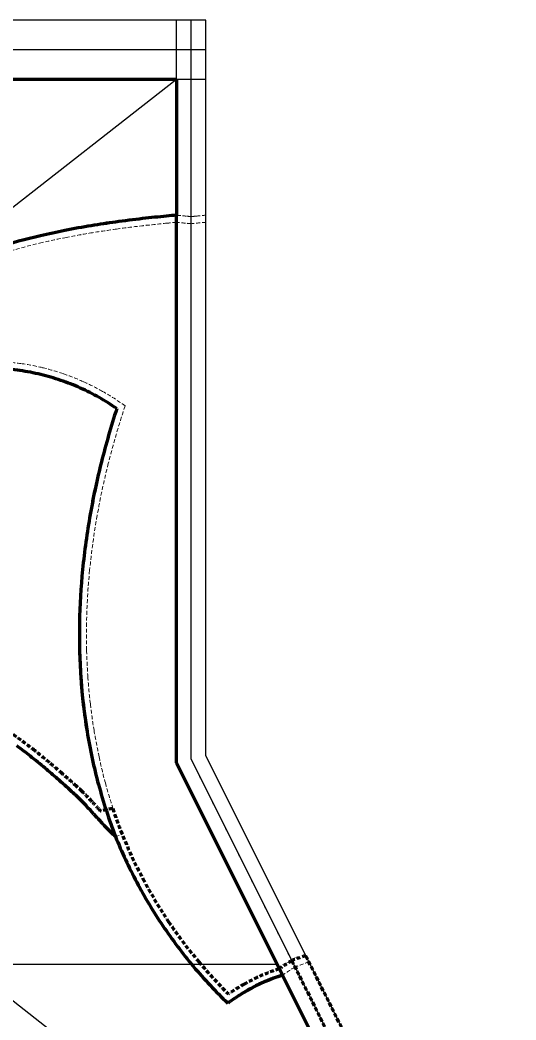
# Model space of a CAD drawing. Header units: millimetres. Extents: x -1311 to 1331, y -6604 to 91.
# Drawn here: x 924 to 1331, y -728 to 91 of the extents above; entities that cross this region are included whole.
import ezdxf

# ---------------------------------------------------------------- set-up
doc = ezdxf.new("R2010")
doc.units = ezdxf.units.MM
doc.linetypes.add('HIDDEN2', pattern=[4.7625, 3.175, -1.5875])
doc.layers.get('0').update_dxf_attribs({"color": 18, "lineweight": 200, "true_color": 0x000000})
for name, color, linetype, lineweight, true_color in [('0-Extra', 18, 'HIDDEN2', 200, 0x000000), ('Black', 18, 'Continuous', 200, 0x000000), ('Black-Extra', 18, 'HIDDEN2', 0, 0x000000), ('DarkGray', 253, 'Continuous', 200, 0xa0a0a4), ('DarkGray-Extra', 253, 'HIDDEN2', 0, 0xa0a0a4), ('LigthGray', 9, 'Continuous', 200, 0xc0c0c0), ('LigthGray-Extra', 9, 'HIDDEN2', 0, 0xc0c0c0), ('Shape', 30, 'Continuous', 25, 0xff7f00)]:
    doc.layers.add(name, color=color, linetype=linetype, lineweight=lineweight, true_color=true_color)

msp = doc.modelspace()

# ---------------------------------------------------------------- linework, layer by layer
msp.add_line((1215.03, -842.65), (1139.28, -691.16))
for centre, radius, start, end in [((676.33, -837.58), 414.48, 51.79227, 53.7111), ((614.46, -916.18), 514.51, 50.07006, 51.79227), ((572.26, -966.6), 580.26, 48.72915, 50.07006), ((439.14, -1118.28), 782.07, 47.57414, 48.72915), ((888.71, -630.17), 118.5, 46.04682, 48.8088), ((845.14, -675.36), 181.28, 43.81375, 46.04682), ((817.01, -702.36), 220.27, 42.65568, 43.81375), ((412.47, -1075.07), 770.33, 42.03644, 42.65568), ((1799.41, 175.33), 1097.05, 222.03644, 222.49386), ((1160.81, -409.71), 230.98, 222.49386, 223.49075), ((1135.68, -433.56), 196.33, 223.49075, 225.56781), ((1085.15, -485.1), 124.16, 225.56781, 228.17983), ((1365.62, -431.54), 391.53, 201.90748, 207.95978), ((1369.65, -429.4), 396.09, 207.95978, 213.97705), ((1369.7, -429.37), 396.15, 213.97705, 219.99215), ((1366.35, -432.17), 391.78, 219.99215, 226.04074), ((1187.23, -839.72), 156.11, 107.88958, 122.86601), ((1178.1, -821.66), 135.85, 114.6503, 115.56902), ((1193.54, -849.48), 167.73, 122.86601, 126.23579)]:
    msp.add_arc(centre, radius, start, end)
at = {"layer": '0-Extra'}
for p, q in [((1000.12, -554.82), (990.09, -556.68)), ((1146.9, -679.38), (1230.05, -845.67)), ((1236.65, -831.84), (1158.34, -675.23))]:
    msp.add_line(p, q, dxfattribs=at)
for centre, radius, start, end in [((698.42, -807.5), 382.96, 53.7111, 56.03567), ((676.33, -837.58), 420.28, 51.79227, 53.7111), ((614.46, -916.18), 520.31, 50.07006, 51.79227), ((572.26, -966.6), 586.06, 48.72915, 50.07006), ((439.14, -1118.28), 787.87, 47.57864, 48.72915), ((888.71, -630.17), 124.3, 46.04682, 48.77971), ((845.14, -675.36), 187.07, 43.81375, 46.04682), ((817.01, -702.36), 226.06, 42.65568, 43.81375), ((412.47, -1075.07), 776.13, 42.03644, 42.65568), ((1799.41, 175.33), 1091.25, 222.03644, 222.12862), ((1365.62, -431.54), 385.73, 198.63831, 207.95978), ((1369.65, -429.4), 390.3, 207.95978, 213.97705), ((1369.7, -429.37), 390.36, 213.97705, 219.99215), ((1226.67, -812.56), 155.24, 120.91989, 125.4116), ((1205.58, -823.1), 155.24, 107.7186, 112.21031), ((1366.35, -432.17), 385.98, 219.99215, 225.32813), ((1183.96, -833.91), 155.24, 107.7186, 119.37299), ((1187.23, -839.72), 161.91, 119.37299, 124.73422)]:
    msp.add_arc(centre, radius, start, end, dxfattribs=at)
at = {"layer": 'Black'}
for p, q in [((1052.34, -517.28), (1052.34, -68.75)), ((1139.34, -691.29), (1052.34, -517.28))]:
    msp.add_line(p, q, dxfattribs=at)
for centre, radius, start, end in [((1131.25, -1007.61), 942.12, 96.50186, 97.85825), ((1144.73, -1125.86), 1061.13, 95.44328, 96.50186), ((1180.14, -1497.49), 1434.45, 95.11147, 95.44328), ((1076.88, -668.7), 598.76, 101.1672, 103.11643), ((1096.44, -767.8), 699.78, 99.36415, 101.1672), ((1106.95, -831.51), 764.35, 97.85825, 99.36415), ((1047.28, -544.24), 470.83, 103.04517, 107.57716), ((898.71, -373.46), 179.27, 81.85, 87.30408), ((898.02, -378.25), 184.11, 76.46817, 81.85), ((897.68, -379.67), 185.57, 71.1664, 76.46817), ((897.54, -380.1), 186.02, 65.87103, 71.1664), ((897.95, -379.17), 185, 60.52042, 65.87103), ((899.99, -375.57), 180.87, 55.10907, 60.52042), ((1627.69, -430.87), 656.62, 161.931, 165.88305), ((1592.11, -421.93), 619.93, 165.88305, 169.9504), ((1568.64, -417.77), 596.1, 169.9504, 174.33889), ((1517.61, -412.71), 544.82, 174.33889, 178.92938), ((1491.02, -412.21), 518.23, 178.92938, 183.98969), ((1442.51, -415.59), 469.6, 183.98969, 189.30575), ((1426.84, -418.16), 453.72, 189.30575, 192.15621), ((1408.36, -422.14), 434.82, 192.15621, 195.06798), ((1400.42, -424.28), 426.59, 195.06798, 198.0921), ((1387.56, -428.48), 413.07, 198.0921, 201.16534), ((1365.62, -431.54), 391.53, 201.90748, 207.95925), ((1369.65, -429.4), 396.09, 207.95925, 213.976), ((1369.7, -429.37), 396.15, 213.976, 219.99162), ((1366.35, -432.17), 391.78, 219.99162, 226.04074), ((1183.96, -833.91), 149.44, 107.37251, 119.37345), ((1187.23, -839.72), 156.11, 119.37345, 122.86623), ((1178.1, -821.66), 135.86, 114.65029, 115.56954), ((1193.54, -849.48), 167.73, 122.86623, 126.23579)]:
    msp.add_arc(centre, radius, start, end, dxfattribs=at)
at = {"layer": 'Black-Extra'}
for p, q in [((1064.43, -514.43), (1064.43, -69.88)), ((1076.51, -511.58), (1076.51, -68.75)), ((1149.5, -684.58), (1064.43, -514.43)), ((1160.96, -680.48), (1076.51, -511.58))]:
    msp.add_line(p, q, dxfattribs=at)
for centre, radius, start, end in [((924.54, -1497.49), 1434.45, 84.55672, 84.88853), ((959.95, -1125.86), 1061.13, 84.3498, 84.55672), ((1168.9, -1125.86), 1061.13, 95.44328, 95.6502), ((1204.31, -1497.49), 1434.45, 95.11147, 95.44328), ((1226.67, -812.56), 149.44, 121.08916, 125.75769), ((1205.58, -823.1), 149.44, 107.37251, 112.04104)]:
    msp.add_arc(centre, radius, start, end, dxfattribs=at)
at = {"layer": 'DarkGray'}
for p, q in [((457.48, 42.8), (1052.34, 42.8)), ((1052.34, 42.8), (1052.34, -68.75))]:
    msp.add_line(p, q, dxfattribs=at)
for centre, radius, start, end in [((1131.27, -1007.74), 942.24, 96.50083, 97.85733), ((1144.75, -1126.03), 1061.3, 95.44259, 96.50083), ((1180.16, -1497.71), 1434.67, 95.11082, 95.44259), ((1076.88, -668.71), 598.77, 101.16679, 103.11643), ((1096.45, -767.84), 699.81, 99.36338, 101.16679), ((1106.96, -831.57), 764.4, 97.85733, 99.36338), ((1047.28, -544.24), 470.83, 103.04517, 107.57716)]:
    msp.add_arc(centre, radius, start, end, dxfattribs=at)
at = {"layer": 'DarkGray-Extra'}
for p, q in [((457.47, 91.14), (1052.34, 91.14)), ((1052.34, 91.14), (1076.51, 91.14)), ((1076.51, 91.14), (1076.51, 66.97)), ((448.76, 66.97), (1052.34, 66.97)), ((1052.34, 66.97), (1064.43, 66.97)), ((1064.43, 66.97), (1064.43, 42.8)), ((1076.51, 66.97), (1076.51, 42.8)), ((1064.43, 42.8), (1064.43, -75.71)), ((1076.51, 42.8), (1076.51, -68.75)), ((1076.51, -68.75), (1076.51, -74.57))]:
    msp.add_line(p, q, dxfattribs=at)
for centre, radius, start, end in [((1106.96, -831.57), 758.6, 97.85733, 99.36338), ((1131.27, -1007.74), 936.44, 96.50083, 97.85733), ((1144.75, -1126.03), 1055.5, 95.44259, 96.50083), ((1180.16, -1497.71), 1428.87, 95.13223, 95.44259), ((924.52, -1497.71), 1428.87, 84.38099, 84.85381), ((1204.33, -1497.71), 1428.87, 95.13223, 95.61901), ((1076.88, -668.7), 592.97, 101.1672, 103.11643), ((1096.45, -767.84), 694.01, 99.36338, 101.16679), ((1047.28, -544.24), 465.03, 103.04517, 107.57716)]:
    msp.add_arc(centre, radius, start, end, dxfattribs=at)
at = {"layer": 'LigthGray'}
for centre, radius, start, end in [((898.02, -378.25), 184.11, 76.46817, 81.8508), ((897.68, -379.67), 185.57, 71.16712, 76.46817), ((897.54, -380.1), 186.02, 65.87247, 71.16712), ((897.95, -379.17), 185, 60.52115, 65.87247), ((899.99, -375.57), 180.87, 55.10907, 60.52115), ((1627.69, -430.87), 656.62, 161.931, 165.88488), ((1592.08, -421.92), 619.91, 165.88488, 169.9542), ((1568.6, -417.76), 596.06, 169.9542, 174.34435), ((1517.55, -412.7), 544.76, 174.34435, 178.93667), ((1497.93, -412.34), 525.13, 178.93667, 181.40313), ((1472.41, -412.97), 499.61, 181.40313, 183.93181), ((1460.14, -413.81), 487.31, 183.93181, 186.5884), ((1437.3, -416.45), 464.32, 186.5884, 189.30997), ((1426.82, -418.16), 453.7, 189.30997, 192.15958), ((676.34, -837.57), 414.47, 51.79263, 53.71155), ((614.47, -916.17), 514.49, 50.07032, 51.79263), ((1408.35, -422.14), 434.81, 192.15958, 195.07045), ((572.27, -966.59), 580.24, 48.72926, 50.07032), ((439.15, -1118.28), 782.06, 47.57414, 48.72926), ((1400.41, -424.28), 426.58, 195.07045, 198.09336), ((888.71, -630.17), 118.5, 46.04686, 48.8088), ((845.14, -675.36), 181.27, 43.81381, 46.04686), ((817.01, -702.36), 220.27, 42.65574, 43.81381), ((412.54, -1075.01), 770.23, 42.03644, 42.65574), ((1387.56, -428.48), 413.07, 198.09336, 201.16534), ((1799.55, 175.46), 1097.24, 222.03644, 222.49381), ((1160.81, -409.71), 230.98, 222.49381, 223.49068), ((1135.68, -433.55), 196.34, 223.49068, 225.56776), ((1085.15, -485.1), 124.16, 225.56776, 228.17983)]:
    msp.add_arc(centre, radius, start, end, dxfattribs=at)
at = {"layer": 'LigthGray-Extra'}
msp.add_line((1002.36, -577.62), (1008.01, -576.16), dxfattribs=at)
for centre, radius, start, end in [((898.71, -373.46), 185.07, 81.8508, 87.30572), ((898.02, -378.25), 189.91, 76.46817, 81.8508), ((897.68, -379.67), 191.37, 71.16712, 76.46817), ((897.54, -380.1), 191.82, 65.87247, 71.16712), ((897.95, -379.17), 190.8, 60.52115, 65.87247), ((899.99, -375.57), 186.67, 53.77857, 60.52115), ((1627.69, -430.87), 650.82, 161.55702, 165.88488), ((1592.08, -421.92), 614.11, 165.88488, 169.9542), ((1568.6, -417.76), 590.26, 169.9542, 174.34435), ((1517.55, -412.7), 538.96, 174.34435, 178.93667), ((1497.93, -412.34), 519.33, 178.93667, 181.40313), ((1472.41, -412.97), 493.82, 181.40313, 183.93181), ((1460.14, -413.81), 481.51, 183.93181, 186.5884), ((1437.3, -416.45), 458.52, 186.5884, 189.30997), ((1426.82, -418.16), 447.9, 189.30997, 192.15958), ((1408.35, -422.14), 429.01, 192.15958, 195.07045), ((1400.41, -424.28), 420.78, 195.07045, 198.09336), ((1387.56, -428.48), 407.27, 198.09336, 201.26106)]:
    msp.add_arc(centre, radius, start, end, dxfattribs=at)
at = {"layer": 'Shape'}
for p, q in [((1076.51, 91.14), (-71.83, 91.14)), ((1052.34, -517.28), (1052.34, 91.14)), ((1064.43, -514.43), (1064.43, 91.14)), ((1076.51, -511.58), (1076.51, 91.14)), ((502.34, 66.97), (1076.51, 66.97)), ((-293.62, -1009.22), (1052.34, 42.8)), ((-47.66, 42.8), (1298.31, -1009.22)), ((502.34, 42.8), (1076.51, 42.8)), ((1064.43, -514.43), (1319.93, -1025.43)), ((1076.51, -511.58), (1330.74, -1020.03)), ((1052.34, -517.28), (1309.12, -1030.84)), ((502.34, -682.37), (1134.88, -682.37))]:
    msp.add_line(p, q, dxfattribs=at)

doc.saveas('drawing.dxf')
